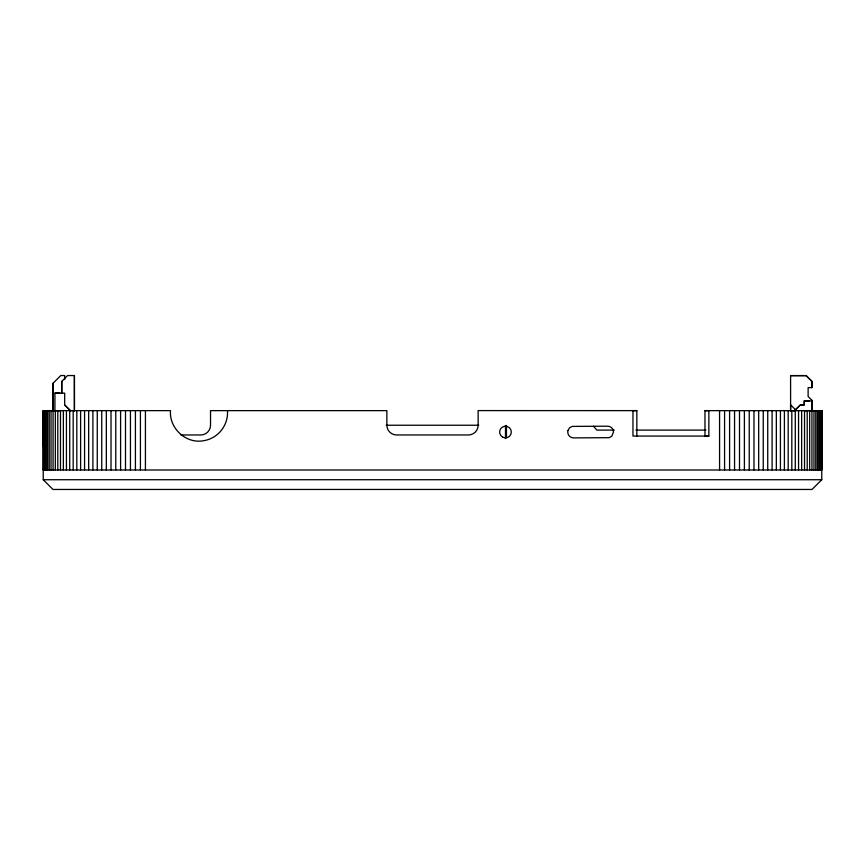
<?xml version="1.0" encoding="UTF-8"?>
<svg xmlns="http://www.w3.org/2000/svg" width="865" height="865" viewBox="0 0 865 865"><rect width="100%" height="100%" fill="white"/><g stroke="black" fill="none" stroke-linecap="round" stroke-linejoin="round"><path stroke-width="1.3" d="M804.234 410.637L821.75 410.637L821.75 479.729L812.019 489.46L52.981 489.46L43.25 479.729L43.25 410.637L170.502 410.637C168.999 427.98 185.597 443.691 202.897 440.847A28.523 28.523 0 0 0 227.549 412.583L227.549 410.637M43.315 469.998L43.38 410.637M43.51 469.998L43.51 410.637M43.747 469.998L43.747 410.637M44.364 469.998L44.364 410.637M45.218 469.998L45.218 410.637M46.31 469.998L46.321 410.637M47.651 469.998L47.651 410.637M49.229 469.998L49.229 410.637M51.035 469.998L51.035 410.637L56.387 410.648M52.992 383.325L52.981 410.637L52.981 383.325L60.766 375.54L64.659 375.54L64.659 379.551M53.068 469.998L53.068 410.637M64.67 404.928L70.865 411.124L64.68 404.928L64.68 393.143L54.949 393.132L54.928 410.659L60.777 410.659M55.317 469.998L55.317 410.637M57.793 469.998L57.793 410.637M60.474 469.998L60.474 410.637M61.75 381.379L61.739 393.359L61.75 381.379L67.589 375.54L74.422 375.551L74.422 411.059L74.401 375.551M63.361 469.998L63.361 410.637M66.443 469.998L66.443 410.637M69.719 469.998L69.719 410.637M73.179 469.998L73.179 410.637M76.812 469.998L76.812 410.637M80.607 469.998L80.607 410.637M84.565 469.998L84.565 410.637M88.663 469.998L88.663 410.637M92.901 469.998L92.901 410.637M97.269 469.998L97.269 410.637M101.746 469.998L101.746 410.637M106.33 469.998L106.33 410.637M111.012 469.998L111.012 410.637M115.769 469.998L115.769 410.637M120.603 469.998L120.603 410.637M125.501 469.998L125.501 410.637M130.442 469.998L130.442 410.637M135.416 469.998L135.416 410.637M140.422 469.998L140.422 410.637M145.428 469.998L145.428 410.637M636.856 436.068L636.856 410.626L632.964 410.626L632.964 436.068L708.857 436.079L708.868 410.637L704.975 410.637L704.975 436.079L708.857 436.079M719.572 469.998L719.572 410.637M724.578 469.998L724.578 410.637M729.584 469.998L729.584 410.637M734.558 469.998L734.558 410.637M739.499 469.998L739.499 410.637M744.397 469.998L744.397 410.637M749.231 469.998L749.231 410.637M753.988 469.998L753.988 410.637M758.67 469.998L758.67 410.637M763.254 469.998L763.254 410.637M767.731 469.998L767.731 410.637M772.099 469.998L772.099 410.637M776.337 469.998L776.337 410.637M780.435 469.998L780.435 410.637M784.393 469.998L784.393 410.637M788.188 469.998L788.188 410.637M791.821 469.998L791.821 410.637M795.281 469.998L795.281 410.637M798.557 469.998L798.557 410.637M801.639 469.998L801.639 410.637M804.526 469.998L804.526 410.637M807.207 469.998L807.207 410.637M809.683 469.998L809.683 410.637M811.932 469.998L811.932 410.637M813.965 469.998L813.965 410.637M815.771 469.998L815.771 410.637M817.349 469.998L817.349 410.637M818.69 469.998L818.69 410.637M819.782 469.998L819.782 410.637M820.636 469.998L820.636 410.637M821.253 469.998L821.253 410.637M821.62 469.998L821.62 410.637M43.25 469.998L821.75 469.998L821.75 410.637L817.857 410.637M704.975 410.637L821.75 410.702L812.019 410.67L812.008 400.365L808.115 396.484L808.137 387.617L812.008 387.617L812.008 381.465L806.158 375.605L790.588 375.615L790.599 411.351L790.599 404.82L796.06 410.269M811.986 387.628L812.008 381.443L806.158 375.626L790.588 375.626M811.997 400.376L812.019 410.648L812.051 400.928L804.266 400.906L804.234 404.928L800.352 404.928L794.146 411.124L800.352 404.928L804.234 404.928L804.266 400.906L809.456 400.928M636.856 410.626L478.14 410.594L478.15 425.234A9.731 9.731 0 0 1 468.419 434.965L396.603 434.965A9.731 9.731 0 0 1 386.871 425.234L386.86 410.637L210.53 410.637L210.53 425.234A9.731 9.731 0 0 1 200.799 434.965L180.85 434.965M812.019 410.702L813.965 410.702M386.287 425.234L478.713 425.234M614.312 430.1L596.796 430.1L593.552 426.207M635.872 430.1L705.927 430.1M43.25 479.729L821.75 479.729M54.949 393.143L59.815 393.143M821.685 410.637L821.685 469.998M821.49 410.637L821.49 469.998M506.457 425.472L506.457 437.614M505.484 425.483L505.484 438.566M43.25 410.637L43.25 446.643M567.959 430.532L567.764 432.046A5.839 5.839 0 0 0 573.603 437.885L609.176 437.679L611.793 436.176L613.501 432.046A5.839 5.839 0 0 0 607.663 426.207L572.089 426.402L569.473 427.916L567.959 430.532M502.565 437.106A5.839 5.839 0 0 0 511.323 432.046A5.839 5.839 0 0 0 502.565 426.986A5.839 5.839 0 0 0 502.565 437.106"/></g></svg>
